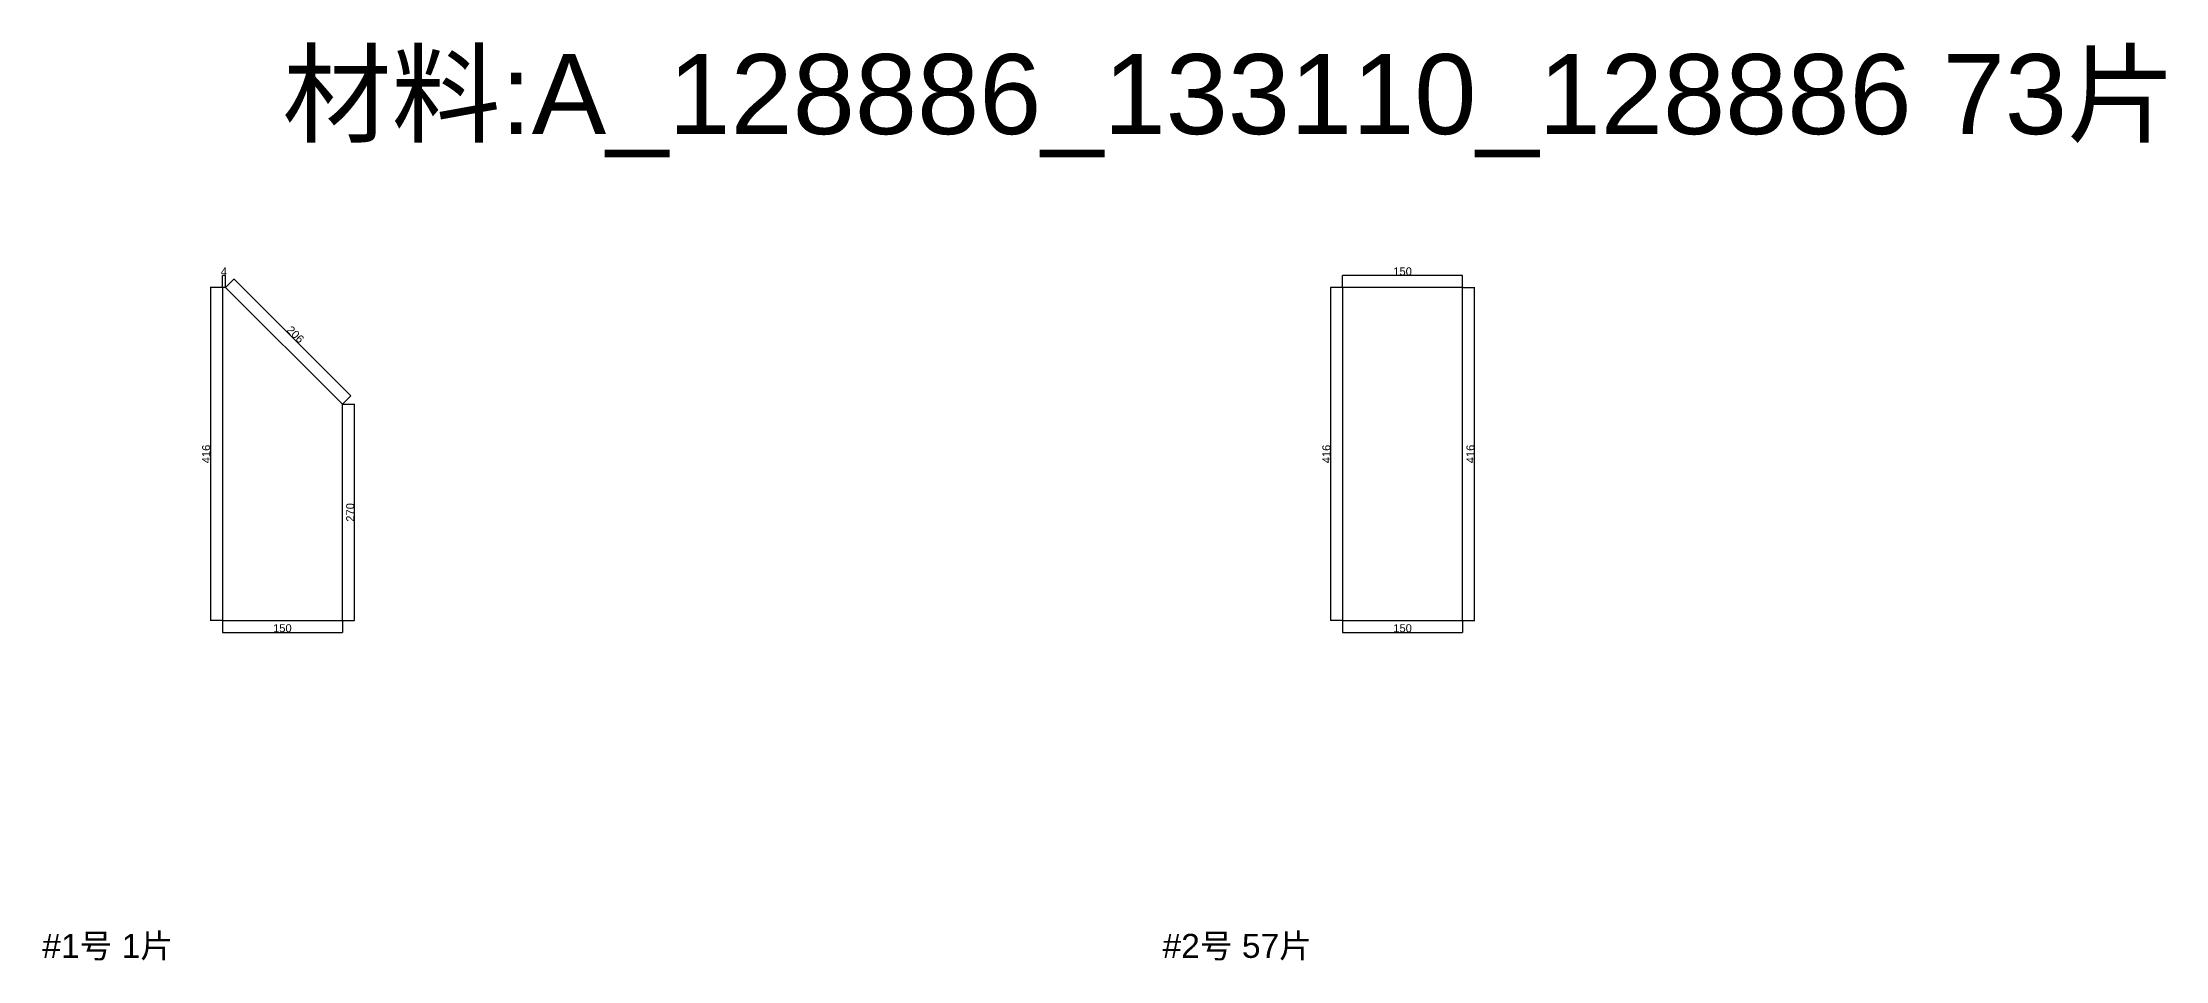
# Model space of a CAD drawing. Header units: inches. Extents: x -9450 to 207408, y -100115 to 6682.
# Drawn here: x 33700 to 36354, y -27233 to -26085 of the extents above; entities that cross this region are included whole.
import ezdxf

# ---------------------------------------------------------------- set-up
doc = ezdxf.new("R2010")
doc.units = ezdxf.units.IN
doc.header["$MEASUREMENT"] = 0
doc.layers.add('tag', color=1, linetype='Continuous')
doc.styles.get("Standard").update_dxf_attribs({"font": 'arial.ttf'})
doc.dimstyles.new('TileDimStyle', dxfattribs={"dimtxt": 10, "dimasz": 0.18, "dimexe": 0.18, "dimexo": 0.0625, "dimgap": 0.09, "dimtad": 1, "dimdec": 0, "dimzin": 0, "dimdsep": 46, "dimtxsty": 'Standard', "dimblk": 'ARCHTICK', "dimcen": 0.09, "dimadec": 0, "dimazin": 0, "dimtfac": 1, "dimtdec": 4, "dimtofl": 0, "dimtmove": 0, "dimatfit": 3, "dimfxl": 1, "dimtolj": 1, "dimtzin": 0, "dimarcsym": 0})

# ---------------------------------------------------------------- blocks, each defined once
blk = doc.blocks.new('_ArchTick')
at = {"color": 0, "linetype": 'ByBlock'}
blk.add_lwpolyline([(-0.5, -0.5, 0.4, 0.4, 0), (0.5, 0.5, 0.4, 0.4, 0)], format="xyseb", dxfattribs=at)
blk = doc.blocks.new('*D49')
at = {"color": 0, "linetype": 'ByBlock', "lineweight": -2}
for p, q in [((75.1, 62.1), (90.2, 62.1)), ((90, -208.1), (90, 62.1)), ((75.1, -208.1), (90.2, -208.1))]:
    blk.add_line(p, q, dxfattribs=at)
at = {"layer": 'Defpoints'}
for p in [(75, 62.1), (90, 62.1), (75, -208.1)]:
    blk.add_point(p, dxfattribs=at)
at = {"color": 0, "lineweight": -2, "xscale": 0.18, "yscale": 0.18, "zscale": 0.18}
for p, rotation in [((90, 62.1), 90), ((90, -208.1), 270)]:
    blk.add_blockref('_ArchTick', p, dxfattribs=dict(at, rotation=rotation))
at = {"color": 0, "insert": (89.9, -73), "char_height": 10, "attachment_point": 8, "rotation": 90}
blk.add_mtext('270', dxfattribs=at)
blk = doc.blocks.new('*D50')
at = {"color": 0, "linetype": 'ByBlock', "lineweight": -2}
for p, q in [((-71, 208.2), (-60.3, 218.9)), ((85.6, 72.7), (-60.4, 218.7)), ((75, 62.2), (85.7, 72.9))]:
    blk.add_line(p, q, dxfattribs=at)
at = {"layer": 'Defpoints'}
for p in [(-60.4, 218.7), (-71, 208.1), (75, 62.1)]:
    blk.add_point(p, dxfattribs=at)
at = {"color": 0, "lineweight": -2, "xscale": 0.18, "yscale": 0.18, "zscale": 0.18}
for p, rotation in [((-60.4, 218.7), 135), ((85.6, 72.7), 315)]:
    blk.add_blockref('_ArchTick', p, dxfattribs=dict(at, rotation=rotation))
at = {"color": 0, "insert": (12.7, 145.8), "char_height": 10, "attachment_point": 8, "rotation": 315}
blk.add_mtext('206', dxfattribs=at)
blk = doc.blocks.new('*D51')
at = {"color": 0, "linetype": 'ByBlock', "lineweight": -2}
for p, q in [((-75, 208.2), (-75, 223.3)), ((-71, 223.1), (-75, 223.1)), ((-71, 208.2), (-71, 223.3))]:
    blk.add_line(p, q, dxfattribs=at)
at = {"layer": 'Defpoints'}
for p in [(-75, 223.1), (-75, 208.1), (-71, 208.1)]:
    blk.add_point(p, dxfattribs=at)
at = {"color": 0, "lineweight": -2, "xscale": 0.18, "yscale": 0.18, "zscale": 0.18, "rotation": 180}
blk.add_blockref('_ArchTick', (-75, 223.1), dxfattribs=at)
at = {"color": 0, "lineweight": -2, "xscale": 0.18, "yscale": 0.18, "zscale": 0.18}
blk.add_blockref('_ArchTick', (-71, 223.1), dxfattribs=at)
at = {"color": 0, "insert": (-73, 223.2), "char_height": 10, "attachment_point": 8}
blk.add_mtext('4', dxfattribs=at)
blk = doc.blocks.new('*D52')
at = {"color": 0, "linetype": 'ByBlock', "lineweight": -2}
for p, q in [((-75.1, 208.1), (-90.2, 208.1)), ((-90, 208.1), (-90, -208.1)), ((-75.1, -208.1), (-90.2, -208.1))]:
    blk.add_line(p, q, dxfattribs=at)
at = {"layer": 'Defpoints'}
for p in [(-75, 208.1), (-90, -208.1), (-75, -208.1)]:
    blk.add_point(p, dxfattribs=at)
at = {"color": 0, "lineweight": -2, "xscale": 0.18, "yscale": 0.18, "zscale": 0.18}
for p, rotation in [((-90, 208.1), 90), ((-90, -208.1), 270)]:
    blk.add_blockref('_ArchTick', p, dxfattribs=dict(at, rotation=rotation))
at = {"color": 0, "insert": (-90.1, 0), "char_height": 10, "attachment_point": 8, "rotation": 90}
blk.add_mtext('416', dxfattribs=at)
blk = doc.blocks.new('*D53')
at = {"color": 0, "linetype": 'ByBlock', "lineweight": -2}
for p, q in [((-75, -208.2), (-75, -223.3)), ((75, -208.2), (75, -223.3)), ((-75, -223.1), (75, -223.1))]:
    blk.add_line(p, q, dxfattribs=at)
at = {"layer": 'Defpoints'}
for p in [(-75, -208.1), (75, -208.1), (75, -223.1)]:
    blk.add_point(p, dxfattribs=at)
at = {"color": 0, "lineweight": -2, "xscale": 0.18, "yscale": 0.18, "zscale": 0.18, "rotation": 180}
blk.add_blockref('_ArchTick', (-75, -223.1), dxfattribs=at)
at = {"color": 0, "lineweight": -2, "xscale": 0.18, "yscale": 0.18, "zscale": 0.18}
blk.add_blockref('_ArchTick', (75, -223.1), dxfattribs=at)
at = {"color": 0, "insert": (0, -223), "char_height": 10, "attachment_point": 8}
blk.add_mtext('150', dxfattribs=at)
blk = doc.blocks.new('*D55')
at = {"color": 0, "linetype": 'ByBlock', "lineweight": -2}
for p, q in [((75.1, 208.1), (90.2, 208.1)), ((90, -208.1), (90, 208.1)), ((75.1, -208.1), (90.2, -208.1))]:
    blk.add_line(p, q, dxfattribs=at)
at = {"layer": 'Defpoints'}
for p in [(75, 208.1), (90, 208.1), (75, -208.1)]:
    blk.add_point(p, dxfattribs=at)
at = {"color": 0, "lineweight": -2, "xscale": 0.18, "yscale": 0.18, "zscale": 0.18}
for p, rotation in [((90, 208.1), 90), ((90, -208.1), 270)]:
    blk.add_blockref('_ArchTick', p, dxfattribs=dict(at, rotation=rotation))
at = {"color": 0, "insert": (89.9, 0), "char_height": 10, "attachment_point": 8, "rotation": 90}
blk.add_mtext('416', dxfattribs=at)
blk = doc.blocks.new('*D56')
at = {"color": 0, "linetype": 'ByBlock', "lineweight": -2}
for p, q in [((-75, 208.2), (-75, 223.3)), ((75, 223.1), (-75, 223.1)), ((75, 208.2), (75, 223.3))]:
    blk.add_line(p, q, dxfattribs=at)
at = {"layer": 'Defpoints'}
for p in [(-75, 223.1), (-75, 208.1), (75, 208.1)]:
    blk.add_point(p, dxfattribs=at)
at = {"color": 0, "lineweight": -2, "xscale": 0.18, "yscale": 0.18, "zscale": 0.18, "rotation": 180}
blk.add_blockref('_ArchTick', (-75, 223.1), dxfattribs=at)
at = {"color": 0, "lineweight": -2, "xscale": 0.18, "yscale": 0.18, "zscale": 0.18}
blk.add_blockref('_ArchTick', (75, 223.1), dxfattribs=at)
at = {"color": 0, "insert": (0, 223.2), "char_height": 10, "attachment_point": 8}
blk.add_mtext('150', dxfattribs=at)
blk = doc.blocks.new('*D57')
at = {"color": 0, "linetype": 'ByBlock', "lineweight": -2}
for p, q in [((-75.1, 208.1), (-90.2, 208.1)), ((-90, 208.1), (-90, -208.1)), ((-75.1, -208.1), (-90.2, -208.1))]:
    blk.add_line(p, q, dxfattribs=at)
at = {"layer": 'Defpoints'}
for p in [(-75, 208.1), (-90, -208.1), (-75, -208.1)]:
    blk.add_point(p, dxfattribs=at)
at = {"color": 0, "lineweight": -2, "xscale": 0.18, "yscale": 0.18, "zscale": 0.18}
for p, rotation in [((-90, 208.1), 90), ((-90, -208.1), 270)]:
    blk.add_blockref('_ArchTick', p, dxfattribs=dict(at, rotation=rotation))
at = {"color": 0, "insert": (-90.1, 0), "char_height": 10, "attachment_point": 8, "rotation": 90}
blk.add_mtext('416', dxfattribs=at)
blk = doc.blocks.new('*D58')
at = {"color": 0, "linetype": 'ByBlock', "lineweight": -2}
for p, q in [((-75, -208.2), (-75, -223.3)), ((75, -208.2), (75, -223.3)), ((-75, -223.1), (75, -223.1))]:
    blk.add_line(p, q, dxfattribs=at)
at = {"layer": 'Defpoints'}
for p in [(-75, -208.1), (75, -208.1), (75, -223.1)]:
    blk.add_point(p, dxfattribs=at)
at = {"color": 0, "lineweight": -2, "xscale": 0.18, "yscale": 0.18, "zscale": 0.18, "rotation": 180}
blk.add_blockref('_ArchTick', (-75, -223.1), dxfattribs=at)
at = {"color": 0, "lineweight": -2, "xscale": 0.18, "yscale": 0.18, "zscale": 0.18}
blk.add_blockref('_ArchTick', (75, -223.1), dxfattribs=at)
at = {"color": 0, "insert": (0, -223), "char_height": 10, "attachment_point": 8}
blk.add_mtext('150', dxfattribs=at)
blk = doc.blocks.new('A_128886_133110_128886#1')
blk.add_lwpolyline([(75, -208.1), (75, 62.1), (-71, 208.1), (-75, 208.1), (-75, -208.1)], close=True)
at = {"layer": 'tag'}
for base, p1, p2, angle, picture, middle in [((-75, 223.1), (-71, 208.1), (-75, 208.1), 180, '*D51', (-73, 223.1)), ((-60.4, 218.7), (75, 62.1), (-71, 208.1), 135, '*D50', (12.6, 145.7)), ((-90, -208.1), (-75, 208.1), (-75, -208.1), 270, '*D52', (-90, 0)), ((90, 62.1), (75, -208.1), (75, 62.1), 90, '*D49', (90, -73))]:
    dim = blk.add_linear_dim(base=base, p1=p1, p2=p2, angle=angle, dimstyle='TileDimStyle', override={"dimpost": '<>'}, dxfattribs=at)
    dim.commit()
    dim.dimension.update_dxf_attribs({"geometry": picture, "text_midpoint": middle})
dim = blk.add_linear_dim(base=(75, -223.1), p1=(-75, -208.1), p2=(75, -208.1), dimstyle='TileDimStyle', override={"dimpost": '<>'}, dxfattribs=at)
dim.commit()
dim.dimension.update_dxf_attribs({"geometry": '*D53', "text_midpoint": (0, -223.1)})
blk = doc.blocks.new('A_128886_133110_128886#2')
blk.add_lwpolyline([(75, -208.1), (75, 208.1), (-75, 208.1), (-75, -208.1)], close=True)
at = {"layer": 'tag'}
for base, p1, p2, angle, picture, middle in [((-75, 223.1), (75, 208.1), (-75, 208.1), 180, '*D56', (0, 223.1)), ((-90, -208.1), (-75, 208.1), (-75, -208.1), 270, '*D57', (-90, 0)), ((90, 208.1), (75, -208.1), (75, 208.1), 90, '*D55', (90, 0))]:
    dim = blk.add_linear_dim(base=base, p1=p1, p2=p2, angle=angle, dimstyle='TileDimStyle', override={"dimpost": '<>'}, dxfattribs=at)
    dim.commit()
    dim.dimension.update_dxf_attribs({"geometry": picture, "text_midpoint": middle})
dim = blk.add_linear_dim(base=(75, -223.1), p1=(-75, -208.1), p2=(75, -208.1), dimstyle='TileDimStyle', override={"dimpost": '<>'}, dxfattribs=at)
dim.commit()
dim.dimension.update_dxf_attribs({"geometry": '*D58', "text_midpoint": (0, -223.1)})

msp = doc.modelspace()

# ---------------------------------------------------------------- block references
for name, p in [('A_128886_133110_128886#1', (34000, -26600)), ('A_128886_133110_128886#2', (35400, -26600))]:
    msp.add_blockref(name, p)

# ---------------------------------------------------------------- texts
at = {"attachment_point": 1}
for s, insert, char_height in [('材料:A_128886_133110_128886 73片', (34000, -26100), 100), ('#1号 1片', (33700, -27200), 30), ('#2号 57片', (35100, -27200), 30)]:
    msp.add_mtext(s, dxfattribs=dict(at, insert=insert, char_height=char_height))

doc.saveas('drawing.dxf')
